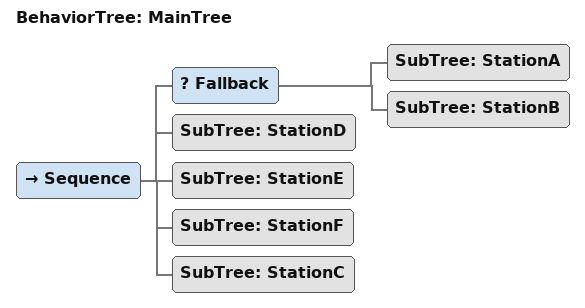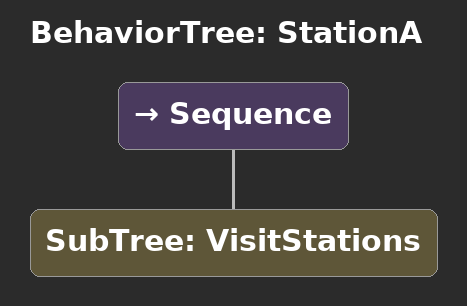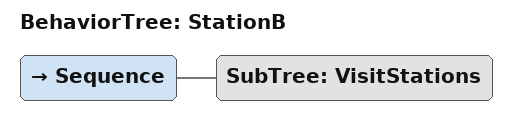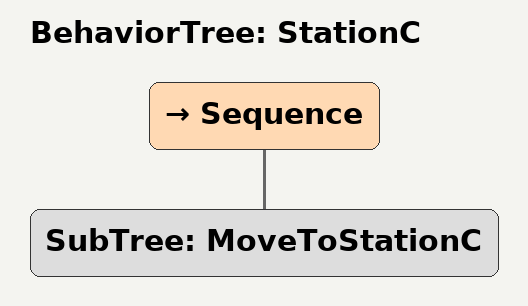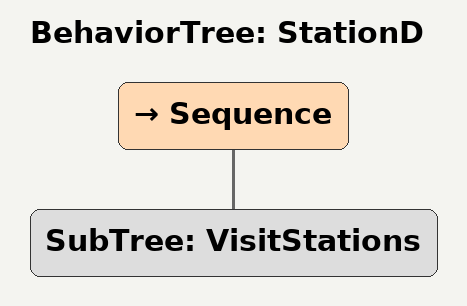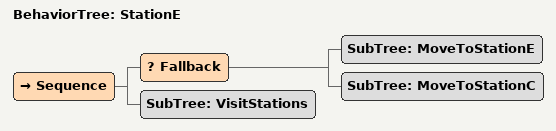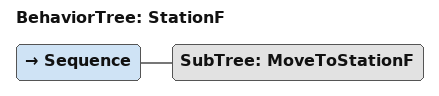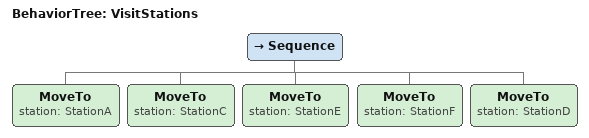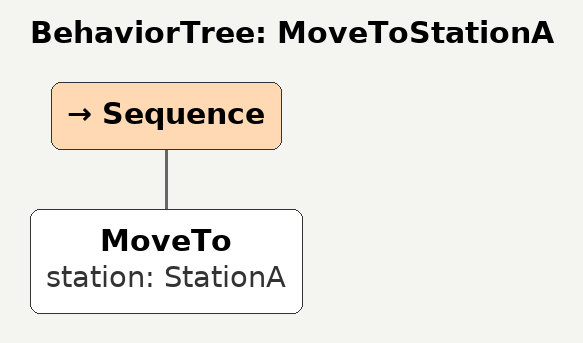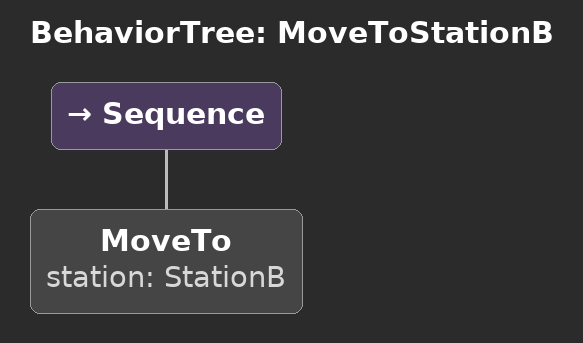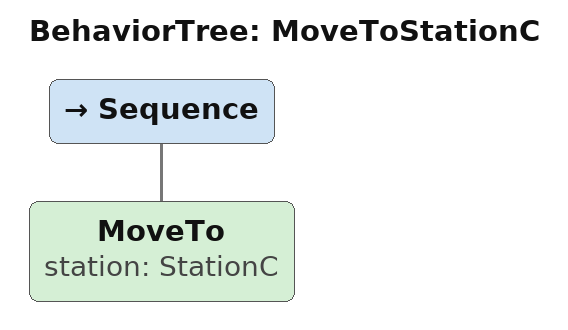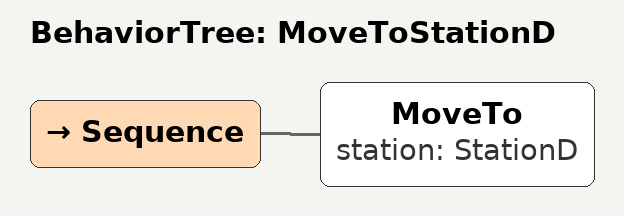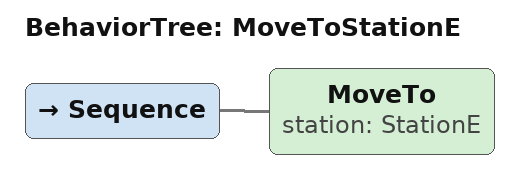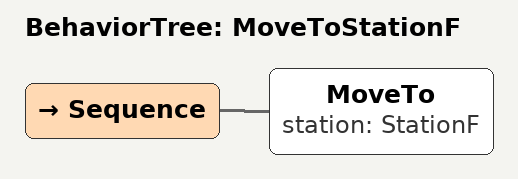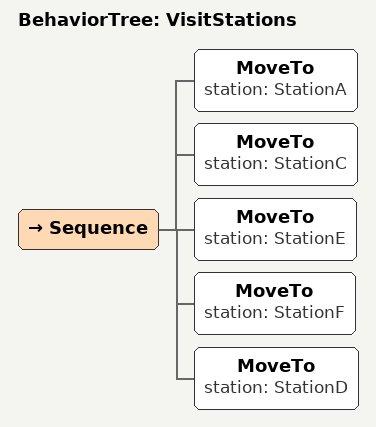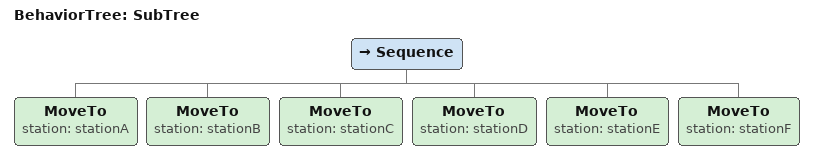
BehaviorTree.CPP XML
<root main_tree_to_execute = "MainTree" >
    <BehaviorTree ID="MainTree">
        <Sequence>
            <Fallback>
                <SubTree ID="StationA" />
                <SubTree ID="StationB" />
            </Fallback>
            <SubTree ID="StationD" />
            <SubTree ID="StationE" />
            <SubTree ID="StationF" />
            <SubTree ID="StationC" />
        </Sequence>
    </BehaviorTree>

    <BehaviorTree ID="StationA">
        <Sequence>
            <SubTree ID="VisitStations" />
        </Sequence>
    </BehaviorTree>

    <BehaviorTree ID="StationB">
        <Sequence>
            <SubTree ID="VisitStations" />
        </Sequence>
    </BehaviorTree>

    <BehaviorTree ID="StationC">
        <Sequence>
            <SubTree ID="MoveToStationC" />
        </Sequence>
    </BehaviorTree>

    <BehaviorTree ID="StationD">
        <Sequence>
            <SubTree ID="VisitStations" />
        </Sequence>
    </BehaviorTree>

    <BehaviorTree ID="StationE">
        <Sequence>
            <Fallback>
                <SubTree ID="MoveToStationE" />
                <SubTree ID="MoveToStationC" />
            </Fallback>
            <SubTree ID="VisitStations" />
        </Sequence>
    </BehaviorTree>

    <BehaviorTree ID="StationF">
        <Sequence>
            <SubTree ID="MoveToStationF" />
        </Sequence>
    </BehaviorTree>

    <BehaviorTree ID="VisitStations">
        <Sequence>
            <MoveTo station="StationA" />
            <MoveTo station="StationC" />
            <MoveTo station="StationE" />
            <MoveTo station="StationF" />
            <MoveTo station="StationD" />
        </Sequence>
    </BehaviorTree>

    <BehaviorTree ID="MoveToStationA">
        <Sequence>
            <MoveTo station="StationA" />
        </Sequence>
    </BehaviorTree>

    <BehaviorTree ID="MoveToStationB">
        <Sequence>
            <MoveTo station="StationB" />
        </Sequence>
    </BehaviorTree>

    <BehaviorTree ID="MoveToStationC">
        <Sequence>
            <MoveTo station="StationC" />
        </Sequence>
    </BehaviorTree>

    <BehaviorTree ID="MoveToStationD">
        <Sequence>
            <MoveTo station="StationD" />
        </Sequence>
    </BehaviorTree>

    <BehaviorTree ID="MoveToStationE">
        <Sequence>
            <MoveTo station="StationE" />
        </Sequence>
    </BehaviorTree>

    <BehaviorTree ID="MoveToStationF">
        <Sequence>
            <MoveTo station="StationF" />
        </Sequence>
    </BehaviorTree>

    <BehaviorTree ID="VisitStations">
        <Sequence>
            <MoveTo station="StationA" />
            <MoveTo station="StationC" />
            <MoveTo station="StationE" />
            <MoveTo station="StationF" />
            <MoveTo station="StationD" />
        </Sequence>
    </BehaviorTree>

    <BehaviorTree ID="SubTree">
        <Sequence>
            <MoveTo station="stationA" />
            <MoveTo station="stationB" />
            <MoveTo station="stationC" />
            <MoveTo station="stationD" />
            <MoveTo station="stationE" />
            <MoveTo station="stationF" />
        </Sequence>
    </BehaviorTree>
</root>
